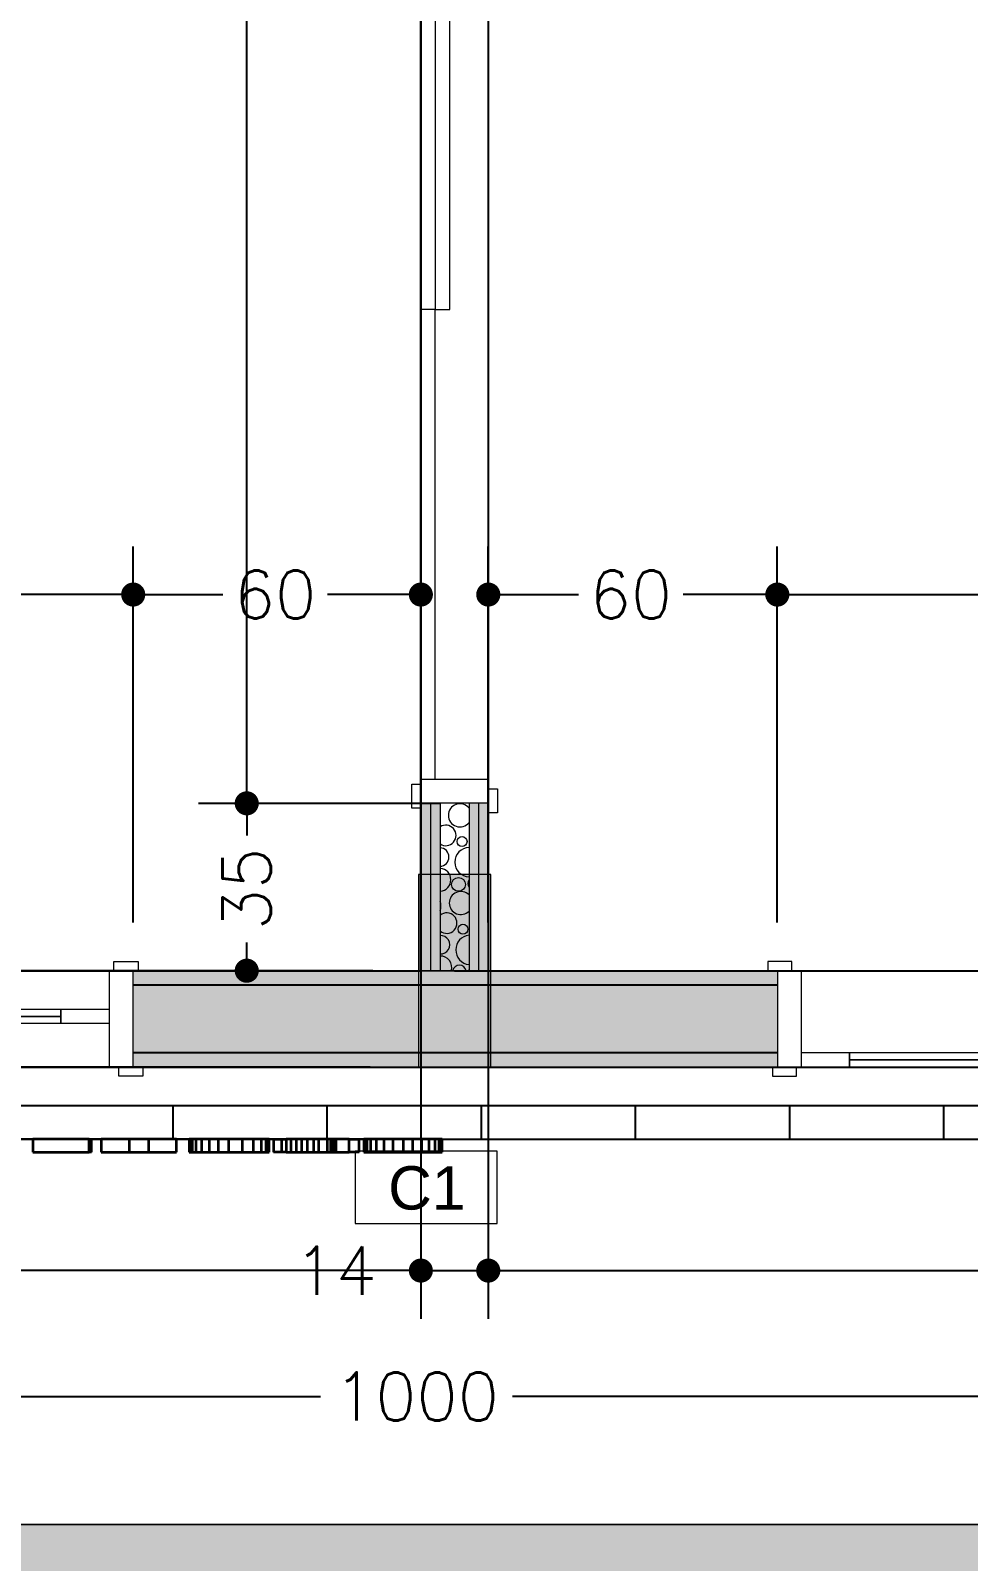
# Model space of a CAD drawing. Header units: metres. Extents: x -1783 to 21505, y -57 to 13660.
# Drawn here: x 12353.3 to 12548, y 9953.6 to 10271.4 of the extents above; entities that cross this region are included whole.
import ezdxf

# ---------------------------------------------------------------- set-up
doc = ezdxf.new("R2010")
doc.units = ezdxf.units.M
doc.header["$MEASUREMENT"] = 0
for name, color, linetype in [('colorida chamar atenção', 10, 'Continuous'), ('Concreto moldado in loco_Pilares.IFC Model', 7, 'Continuous'), ('cotas', 7, 'Continuous'), ('COTAS EXECUTIVO.EXEC', 7, 'Continuous'), ('Janelas Archicad', 7, 'Continuous'), ('Marcadores de Janela Archicad', 7, 'Continuous'), ('NOMES.ARQ', 7, 'Continuous'), ('PAREDE CONSTRUIR', 7, 'Continuous'), ('Portas Archicad', 7, 'Continuous'), ('TERRENO.ARQ', 7, 'Continuous')]:
    doc.layers.add(name, color=color, linetype=linetype)
for name, color, linetype, lineweight in [('Concreto moldado in loco_Pilares.IFC Model_Caneta_No__241', 7, 'Continuous', 13), ('Concreto moldado in loco_Pilares.IFC Model_Caneta_No__4', 7, 'Continuous', 20), ('Janelas Archicad_Caneta_No__3', 7, 'Continuous', 25), ('LAJES.EST_Caneta_No__241', 7, 'Continuous', 13), ('NOMES.ARQ_Caneta_No__1', 7, 'Continuous', 35), ('PAREDE CONSTRUIR_Caneta_No__241', 7, 'Continuous', 13), ('PAREDE CONSTRUIR_Caneta_No__3', 7, 'Continuous', 25), ('PAREDE CONSTRUIR_Caneta_No__96', 252, 'Continuous', 0), ('Portas Archicad_Caneta_No__241', 7, 'Continuous', 13), ('Portas Archicad_Caneta_No__96', 252, 'Continuous', 0), ('TERRENO.ARQ_Caneta_No__241', 7, 'Continuous', 13)]:
    doc.layers.add(name, color=color, linetype=linetype, lineweight=lineweight)
doc.layers.add('Marcadores de Janela Archicad_Caneta_No__9', color=7, linetype='Continuous', lineweight=5, true_color=0x020202)
doc.layers.add('Portas Archicad_Caneta_No__9', color=7, linetype='Continuous', lineweight=5, true_color=0x020202)
doc.styles.add('GENERATED_STYLE_1', font='arial.ttf')
doc.styles.add('R80', font='romans.shx', dxfattribs={"height": 10})
doc.dimstyles.new('1-50', dxfattribs={"dimtxt": 10, "dimasz": 5, "dimexe": 10, "dimexo": 10, "dimgap": 3, "dimtad": 1, "dimdec": 1, "dimrnd": 1, "dimdsep": 46, "dimtxsty": 'R80', "dimblk": 'DOT', "dimcen": 0, "dimclrd": 252, "dimclre": 252, "dimclrt": 252, "dimadec": 0, "dimazin": 0, "dimtfac": 1, "dimtdec": 1, "dimtix": 1, "dimtmove": 2, "dimatfit": 3, "dimldrblk": 'DOT', "dimfxl": 1, "dimtolj": 1, "dimarcsym": 0})

# ---------------------------------------------------------------- blocks, each defined once
blk = doc.blocks.new('_Dot')
at = {"color": 0, "linetype": 'ByBlock', "lineweight": -2}
blk.add_line((-0.5, 0), (-1, 0), dxfattribs=at)
at = {"color": 0, "linetype": 'ByBlock', "const_width": 0.5}
blk.add_lwpolyline([(-0.25, 0, 1), (0.25, 0, 1)], format="xyb", close=True, dxfattribs=at)
blk = doc.blocks.new('*D7183')
at = {"layer": 'COTAS EXECUTIVO.EXEC', "color": 252, "lineweight": -2, "transparency": 16777216}
for p, q in [((12441.34, 10076.21), (12973.06, 10076.21)), ((12963.06, 10061.21), (12963.06, 10071.21)), ((12443.84, 10056.21), (12973.06, 10056.21))]:
    blk.add_line(p, q, dxfattribs=at)
at = {"layer": 'COTAS EXECUTIVO.EXEC', "color": 252, "lineweight": -2, "transparency": 16777216, "xscale": 5, "yscale": 5, "zscale": 5}
for p, rotation in [((12963.06, 10076.21), 90), ((12963.06, 10056.21), 270)]:
    blk.add_blockref('_Dot', p, dxfattribs=dict(at, rotation=rotation))
at = {"layer": 'COTAS EXECUTIVO.EXEC', "color": 252, "transparency": 16777216, "insert": (12962.89, 10041.22), "char_height": 10, "attachment_point": 5, "rotation": 90, "style": 'R80'}
blk.add_mtext('\\A1;20', dxfattribs=at)
blk = doc.blocks.new('*D7184')
at = {"layer": 'COTAS EXECUTIVO.EXEC', "color": 252, "lineweight": -2, "transparency": 16777216}
for p, q in [((13548.84, 10391.21), (12952.89, 10391.21)), ((12962.89, 10386.21), (12962.89, 10235.82)), ((12962.89, 10081.21), (12962.89, 10204.11)), ((12441.34, 10076.21), (12972.89, 10076.21))]:
    blk.add_line(p, q, dxfattribs=at)
at = {"layer": 'COTAS EXECUTIVO.EXEC', "color": 252, "lineweight": -2, "transparency": 16777216, "xscale": 5, "yscale": 5, "zscale": 5}
for p, rotation in [((12962.89, 10391.21), 90), ((12962.89, 10076.21), 270)]:
    blk.add_blockref('_Dot', p, dxfattribs=dict(at, rotation=rotation))
at = {"layer": 'COTAS EXECUTIVO.EXEC', "color": 252, "transparency": 16777216, "insert": (12962.89, 10219.97), "char_height": 10, "attachment_point": 5, "rotation": 90, "style": 'R80'}
blk.add_mtext('\\A1;315', dxfattribs=at)
blk = doc.blocks.new('*D7186')
at = {"layer": 'COTAS EXECUTIVO.EXEC', "color": 252, "lineweight": -2, "transparency": 16777216}
for p, q in [((11890.84, 10061.21), (11890.84, 10066.21)), ((12423.84, 10056.21), (11880.84, 10056.21)), ((11890.84, 10041.21), (11890.84, 10056.21)), ((12423.84, 10041.21), (11880.84, 10041.21)), ((11890.84, 10036.21), (11890.84, 10031.21))]:
    blk.add_line(p, q, dxfattribs=at)
at = {"layer": 'COTAS EXECUTIVO.EXEC', "color": 252, "lineweight": -2, "transparency": 16777216, "xscale": 5, "yscale": 5, "zscale": 5}
for p, rotation in [((11890.84, 10056.21), 270), ((11890.84, 10041.21), 90)]:
    blk.add_blockref('_Dot', p, dxfattribs=dict(at, rotation=rotation))
at = {"layer": 'COTAS EXECUTIVO.EXEC', "color": 252, "transparency": 16777216, "insert": (11890.68, 10026.22), "char_height": 10, "attachment_point": 5, "rotation": 90, "style": 'R80'}
blk.add_mtext('\\A1;15', dxfattribs=at)
blk = doc.blocks.new('*D7187')
at = {"layer": 'COTAS EXECUTIVO.EXEC', "color": 252, "lineweight": -2, "transparency": 16777216}
for p, q in [((12421.34, 10076.21), (11880.51, 10076.21)), ((11890.51, 10061.21), (11890.51, 10071.21)), ((12423.84, 10056.21), (11880.51, 10056.21))]:
    blk.add_line(p, q, dxfattribs=at)
at = {"layer": 'COTAS EXECUTIVO.EXEC', "color": 252, "lineweight": -2, "transparency": 16777216, "xscale": 5, "yscale": 5, "zscale": 5}
for p, rotation in [((11890.51, 10076.21), 90), ((11890.51, 10056.21), 270)]:
    blk.add_blockref('_Dot', p, dxfattribs=dict(at, rotation=rotation))
at = {"layer": 'COTAS EXECUTIVO.EXEC', "color": 252, "transparency": 16777216, "insert": (11890.68, 10090.41), "char_height": 10, "attachment_point": 5, "rotation": 90, "style": 'R80'}
blk.add_mtext('\\A1;20', dxfattribs=at)
blk = doc.blocks.new('*D7188')
at = {"layer": 'COTAS EXECUTIVO.EXEC', "color": 252, "lineweight": -2, "transparency": 16777216}
for p, q in [((12431.34, 10646.21), (11880.68, 10646.21)), ((11890.68, 10641.21), (11890.68, 10376.67)), ((11890.68, 10081.21), (11890.68, 10344.95)), ((12421.34, 10076.21), (11880.68, 10076.21))]:
    blk.add_line(p, q, dxfattribs=at)
at = {"layer": 'COTAS EXECUTIVO.EXEC', "color": 252, "lineweight": -2, "transparency": 16777216, "xscale": 5, "yscale": 5, "zscale": 5}
for p, rotation in [((11890.68, 10646.21), 90), ((11890.68, 10076.21), 270)]:
    blk.add_blockref('_Dot', p, dxfattribs=dict(at, rotation=rotation))
at = {"layer": 'COTAS EXECUTIVO.EXEC', "color": 252, "transparency": 16777216, "insert": (11890.68, 10360.81), "char_height": 10, "attachment_point": 5, "rotation": 90, "style": 'R80'}
blk.add_mtext('\\A1;570', dxfattribs=at)
blk = doc.blocks.new('*D7388')
at = {"layer": 'COTAS EXECUTIVO.EXEC', "color": 252, "lineweight": -2, "transparency": 16777216}
for p, q in [((12438.34, 10110.95), (12388.2, 10110.95)), ((12398.2, 10105.95), (12398.2, 10104.28)), ((12398.2, 10081.21), (12398.2, 10082.09)), ((12424.34, 10076.21), (12388.2, 10076.21))]:
    blk.add_line(p, q, dxfattribs=at)
at = {"layer": 'COTAS EXECUTIVO.EXEC', "color": 252, "lineweight": -2, "transparency": 16777216, "xscale": 5, "yscale": 5, "zscale": 5}
for p, rotation in [((12398.2, 10110.95), 90), ((12398.2, 10076.21), 270)]:
    blk.add_blockref('_Dot', p, dxfattribs=dict(at, rotation=rotation))
at = {"layer": 'COTAS EXECUTIVO.EXEC', "color": 252, "transparency": 16777216, "insert": (12398.2, 10093.18), "char_height": 10, "attachment_point": 5, "rotation": 90, "style": 'R80'}
blk.add_mtext('\\A1;35', dxfattribs=at)
blk = doc.blocks.new('*D7389')
at = {"layer": 'COTAS EXECUTIVO.EXEC', "color": 252, "lineweight": -2, "transparency": 16777216}
for p, q in [((12438.34, 10510.95), (12388.2, 10510.95)), ((12398.2, 10505.95), (12398.2, 10326.41)), ((12398.2, 10115.95), (12398.2, 10294.69)), ((12438.34, 10110.95), (12388.2, 10110.95))]:
    blk.add_line(p, q, dxfattribs=at)
at = {"layer": 'COTAS EXECUTIVO.EXEC', "color": 252, "lineweight": -2, "transparency": 16777216, "xscale": 5, "yscale": 5, "zscale": 5}
for p, rotation in [((12398.2, 10510.95), 90), ((12398.2, 10110.95), 270)]:
    blk.add_blockref('_Dot', p, dxfattribs=dict(at, rotation=rotation))
at = {"layer": 'COTAS EXECUTIVO.EXEC', "color": 252, "transparency": 16777216, "insert": (12398.2, 10310.55), "char_height": 10, "attachment_point": 5, "rotation": 90, "style": 'R80'}
blk.add_mtext('\\A1;400', dxfattribs=at)
blk = doc.blocks.new('*D7427')
at = {"layer": 'COTAS EXECUTIVO.EXEC', "color": 252, "lineweight": -2, "transparency": 16777216}
for p, q in [((11968.84, 10690.9), (11968.84, 10003.95)), ((12434.34, 10351.21), (12434.34, 10003.95)), ((11973.84, 10013.95), (12185.33, 10013.95)), ((12429.34, 10013.95), (12217.05, 10013.95))]:
    blk.add_line(p, q, dxfattribs=at)
at = {"layer": 'COTAS EXECUTIVO.EXEC', "color": 252, "lineweight": -2, "transparency": 16777216, "xscale": 5, "yscale": 5, "zscale": 5, "rotation": 180}
blk.add_blockref('_Dot', (11968.84, 10013.95), dxfattribs=at)
at = {"layer": 'COTAS EXECUTIVO.EXEC', "color": 252, "lineweight": -2, "transparency": 16777216, "xscale": 5, "yscale": 5, "zscale": 5}
blk.add_blockref('_Dot', (12434.34, 10013.95), dxfattribs=at)
at = {"layer": 'COTAS EXECUTIVO.EXEC', "color": 252, "transparency": 16777216, "insert": (12201.19, 10013.95), "char_height": 10, "attachment_point": 5, "style": 'R80'}
blk.add_mtext('\\A1;465', dxfattribs=at)
blk = doc.blocks.new('*D7428')
at = {"layer": 'COTAS EXECUTIVO.EXEC', "color": 252, "lineweight": -2, "transparency": 16777216}
for p, q in [((12434.34, 10351.21), (12434.34, 10003.95)), ((12448.34, 10351.21), (12448.34, 10003.95)), ((12429.34, 10013.95), (12424.34, 10013.95)), ((12434.34, 10013.95), (12448.34, 10013.95)), ((12453.34, 10013.95), (12458.34, 10013.95))]:
    blk.add_line(p, q, dxfattribs=at)
at = {"layer": 'COTAS EXECUTIVO.EXEC', "color": 252, "lineweight": -2, "transparency": 16777216, "xscale": 5, "yscale": 5, "zscale": 5}
blk.add_blockref('_Dot', (12434.34, 10013.95), dxfattribs=at)
at = {"layer": 'COTAS EXECUTIVO.EXEC', "color": 252, "lineweight": -2, "transparency": 16777216, "xscale": 5, "yscale": 5, "zscale": 5, "rotation": 180}
blk.add_blockref('_Dot', (12448.34, 10013.95), dxfattribs=at)
at = {"layer": 'COTAS EXECUTIVO.EXEC', "color": 252, "transparency": 16777216, "insert": (12416.62, 10013.95), "char_height": 10, "attachment_point": 5, "style": 'R80'}
blk.add_mtext('\\A1;14', dxfattribs=at)
blk = doc.blocks.new('*D7429')
at = {"layer": 'COTAS EXECUTIVO.EXEC', "color": 252, "lineweight": -2, "transparency": 16777216}
for p, q in [((12448.34, 10351.21), (12448.34, 10003.95)), ((12913.84, 10351.21), (12913.84, 10003.95)), ((12453.34, 10013.95), (12651.49, 10013.95)), ((12908.84, 10013.95), (12683.2, 10013.95))]:
    blk.add_line(p, q, dxfattribs=at)
at = {"layer": 'COTAS EXECUTIVO.EXEC', "color": 252, "lineweight": -2, "transparency": 16777216, "xscale": 5, "yscale": 5, "zscale": 5, "rotation": 180}
blk.add_blockref('_Dot', (12448.34, 10013.95), dxfattribs=at)
at = {"layer": 'COTAS EXECUTIVO.EXEC', "color": 252, "lineweight": -2, "transparency": 16777216, "xscale": 5, "yscale": 5, "zscale": 5}
blk.add_blockref('_Dot', (12913.84, 10013.95), dxfattribs=at)
at = {"layer": 'COTAS EXECUTIVO.EXEC', "color": 252, "transparency": 16777216, "insert": (12667.35, 10013.95), "char_height": 10, "attachment_point": 5, "style": 'R80'}
blk.add_mtext('\\A1;466', dxfattribs=at)
blk = doc.blocks.new('*D7474')
at = {"layer": 'COTAS EXECUTIVO.EXEC', "color": 252, "lineweight": -2, "transparency": 16777216}
for p, q in [((12024.63, 10086.21), (12024.63, 10164.29)), ((12374.63, 10086.21), (12374.63, 10164.29)), ((12029.63, 10154.29), (12183.37, 10154.29)), ((12369.63, 10154.29), (12215.08, 10154.29))]:
    blk.add_line(p, q, dxfattribs=at)
at = {"layer": 'COTAS EXECUTIVO.EXEC', "color": 252, "lineweight": -2, "transparency": 16777216, "xscale": 5, "yscale": 5, "zscale": 5, "rotation": 180}
blk.add_blockref('_Dot', (12024.63, 10154.29), dxfattribs=at)
at = {"layer": 'COTAS EXECUTIVO.EXEC', "color": 252, "lineweight": -2, "transparency": 16777216, "xscale": 5, "yscale": 5, "zscale": 5}
blk.add_blockref('_Dot', (12374.63, 10154.29), dxfattribs=at)
at = {"layer": 'COTAS EXECUTIVO.EXEC', "color": 252, "transparency": 16777216, "insert": (12199.23, 10154.29), "char_height": 10, "attachment_point": 5, "style": 'R80'}
blk.add_mtext('\\A1;350', dxfattribs=at)
blk = doc.blocks.new('*D7475')
at = {"layer": 'COTAS EXECUTIVO.EXEC', "color": 252, "lineweight": -2, "transparency": 16777216}
for p, q in [((12374.63, 10086.21), (12374.63, 10164.29)), ((12434.34, 10086.21), (12434.34, 10164.29)), ((12379.63, 10154.29), (12393.23, 10154.29)), ((12429.34, 10154.29), (12414.94, 10154.29))]:
    blk.add_line(p, q, dxfattribs=at)
at = {"layer": 'COTAS EXECUTIVO.EXEC', "color": 252, "lineweight": -2, "transparency": 16777216, "xscale": 5, "yscale": 5, "zscale": 5, "rotation": 180}
blk.add_blockref('_Dot', (12374.63, 10154.29), dxfattribs=at)
at = {"layer": 'COTAS EXECUTIVO.EXEC', "color": 252, "lineweight": -2, "transparency": 16777216, "xscale": 5, "yscale": 5, "zscale": 5}
blk.add_blockref('_Dot', (12434.34, 10154.29), dxfattribs=at)
at = {"layer": 'COTAS EXECUTIVO.EXEC', "color": 252, "transparency": 16777216, "insert": (12404.08, 10154.29), "char_height": 10, "attachment_point": 5, "style": 'R80'}
blk.add_mtext('\\A1;60', dxfattribs=at)
blk = doc.blocks.new('*D7476')
at = {"layer": 'COTAS EXECUTIVO.EXEC', "color": 252, "lineweight": -2, "transparency": 16777216}
for p, q in [((11933.84, 10031.21), (11933.84, 9977.8)), ((12933.84, 10031.21), (12933.84, 9977.8)), ((11938.84, 9987.8), (12413.53, 9987.8)), ((12928.84, 9987.8), (12453.34, 9987.8))]:
    blk.add_line(p, q, dxfattribs=at)
at = {"layer": 'COTAS EXECUTIVO.EXEC', "color": 252, "lineweight": -2, "transparency": 16777216, "xscale": 5, "yscale": 5, "zscale": 5, "rotation": 180}
blk.add_blockref('_Dot', (11933.84, 9987.8), dxfattribs=at)
at = {"layer": 'COTAS EXECUTIVO.EXEC', "color": 252, "lineweight": -2, "transparency": 16777216, "xscale": 5, "yscale": 5, "zscale": 5}
blk.add_blockref('_Dot', (12933.84, 9987.8), dxfattribs=at)
at = {"layer": 'COTAS EXECUTIVO.EXEC', "color": 252, "transparency": 16777216, "insert": (12433.43, 9987.8), "char_height": 10, "attachment_point": 5, "style": 'R80'}
blk.add_mtext('\\A1;1000', dxfattribs=at)
blk = doc.blocks.new('*D7478')
at = {"layer": 'COTAS EXECUTIVO.EXEC', "color": 252, "lineweight": -2, "transparency": 16777216}
for p, q in [((12448.34, 10086.21), (12448.34, 10164.29)), ((12508.34, 10086.21), (12508.34, 10164.29)), ((12453.34, 10154.29), (12467.09, 10154.29)), ((12503.34, 10154.29), (12488.8, 10154.29))]:
    blk.add_line(p, q, dxfattribs=at)
at = {"layer": 'COTAS EXECUTIVO.EXEC', "color": 252, "lineweight": -2, "transparency": 16777216, "xscale": 5, "yscale": 5, "zscale": 5, "rotation": 180}
blk.add_blockref('_Dot', (12448.34, 10154.29), dxfattribs=at)
at = {"layer": 'COTAS EXECUTIVO.EXEC', "color": 252, "lineweight": -2, "transparency": 16777216, "xscale": 5, "yscale": 5, "zscale": 5}
blk.add_blockref('_Dot', (12508.34, 10154.29), dxfattribs=at)
at = {"layer": 'COTAS EXECUTIVO.EXEC', "color": 252, "transparency": 16777216, "insert": (12477.94, 10154.29), "char_height": 10, "attachment_point": 5, "style": 'R80'}
blk.add_mtext('\\A1;60', dxfattribs=at)
blk = doc.blocks.new('*D7479')
at = {"layer": 'COTAS EXECUTIVO.EXEC', "color": 252, "lineweight": -2, "transparency": 16777216}
for p, q in [((12508.34, 10086.21), (12508.34, 10164.29)), ((12858.34, 10066.21), (12858.34, 10164.29)), ((12513.34, 10154.29), (12667.09, 10154.29)), ((12853.34, 10154.29), (12698.8, 10154.29))]:
    blk.add_line(p, q, dxfattribs=at)
at = {"layer": 'COTAS EXECUTIVO.EXEC', "color": 252, "lineweight": -2, "transparency": 16777216, "xscale": 5, "yscale": 5, "zscale": 5, "rotation": 180}
blk.add_blockref('_Dot', (12508.34, 10154.29), dxfattribs=at)
at = {"layer": 'COTAS EXECUTIVO.EXEC', "color": 252, "lineweight": -2, "transparency": 16777216, "xscale": 5, "yscale": 5, "zscale": 5}
blk.add_blockref('_Dot', (12858.34, 10154.29), dxfattribs=at)
at = {"layer": 'COTAS EXECUTIVO.EXEC', "color": 252, "transparency": 16777216, "insert": (12682.94, 10154.29), "char_height": 10, "attachment_point": 5, "style": 'R80'}
blk.add_mtext('\\A1;350', dxfattribs=at)
blk = doc.blocks.new('Sliding Door 26')
at = {"layer": 'Portas Archicad_Caneta_No__241', "color": 7, "linetype": 'Continuous', "lineweight": 13}
for p, q in [((-1.75, 0), (-1.77, 0)), ((-1.75, 0), (-1.77, 0)), ((-1.75, 0), (-1.75, -0.03)), ((-1.75, 0), (-1.75, -0.03)), ((1.75, 0), (1.75, -0.03)), ((1.75, 0), (1.75, -0.03)), ((1.75, 0), (1.77, 0)), ((1.75, 0), (1.77, 0)), ((-1.75, -0.03), (-1.75, -0.17)), ((-1.75, -0.03), (-1.75, -0.17)), ((1.75, -0.03), (1.75, -0.17)), ((1.75, -0.03), (1.75, -0.17)), ((-1.75, -0.17), (-1.75, -0.2)), ((-1.75, -0.17), (-1.75, -0.2)), ((1.75, -0.17), (1.75, -0.2)), ((1.75, -0.17), (1.75, -0.2)), ((-1.75, -0.2), (-1.76, -0.2)), ((-1.75, -0.2), (-1.76, -0.2)), ((1.75, -0.2), (1.76, -0.2)), ((1.75, -0.2), (1.76, -0.2))]:
    blk.add_line(p, q, dxfattribs=at)
at = {"layer": 'Portas Archicad_Caneta_No__9', "color": 18, "linetype": 'Continuous', "lineweight": 5, "true_color": 0x020202}
for p, q in [((-1.77, 0), (-1.77, 0.019)), ((-1.77, 0.019), (-1.72, 0.019)), ((-1.72, 0), (-1.77, 0)), ((-1.7, 0), (-1.75, 0)), ((-1.75, 0), (-1.75, -0.2)), ((-1.72, 0.019), (-1.72, 0)), ((-1.7, -0.2), (-1.7, 0)), ((0.85, 0), (0.95, 0)), ((0.85, -0.03), (0.85, 0)), ((0.95, 0), (0.95, -0.03)), ((1.6, -0.03), (1.6, 0)), ((1.6, 0), (1.7, 0)), ((1.75, 0), (1.7, 0)), ((1.7, 0), (1.7, -0.2)), ((1.7, 0), (1.7, -0.03)), ((1.72, 0.019), (1.77, 0.019)), ((1.72, 0), (1.72, 0.019)), ((1.77, 0), (1.72, 0)), ((1.75, -0.2), (1.75, 0)), ((1.77, 0.019), (1.77, 0)), ((0, -0.03), (0.1, -0.03)), ((0, -0.06), (0, -0.03)), ((0.1, -0.03), (0.1, -0.06)), ((0.75, -0.06), (0.75, -0.03)), ((0.75, -0.03), (0.85, -0.03)), ((0.95, -0.03), (0.85, -0.03)), ((0.85, -0.03), (0.85, -0.06)), ((0.95, -0.015), (1.6, -0.015)), ((1.7, -0.03), (1.6, -0.03)), ((-0.85, -0.06), (-0.75, -0.06)), ((-0.85, -0.09), (-0.85, -0.06)), ((-0.75, -0.06), (-0.75, -0.09)), ((-0.1, -0.09), (-0.1, -0.06)), ((-0.1, -0.06), (0, -0.06)), ((0.1, -0.06), (0, -0.06)), ((0, -0.06), (0, -0.09)), ((0.1, -0.045), (0.75, -0.045)), ((0.85, -0.06), (0.75, -0.06)), ((-1.7, -0.09), (-1.6, -0.09)), ((-1.7, -0.12), (-1.7, -0.09)), ((-1.6, -0.09), (-1.6, -0.12)), ((-0.95, -0.12), (-0.95, -0.09)), ((-0.95, -0.09), (-0.85, -0.09)), ((-0.75, -0.09), (-0.85, -0.09)), ((-0.85, -0.09), (-0.85, -0.12)), ((-0.75, -0.075), (-0.1, -0.075)), ((0, -0.09), (-0.1, -0.09)), ((-1.6, -0.12), (-1.7, -0.12)), ((-1.6, -0.105), (-0.95, -0.105)), ((-0.85, -0.12), (-0.95, -0.12)), ((-1.76, -0.219), (-1.76, -0.2)), ((-1.76, -0.2), (-1.71, -0.2)), ((-1.71, -0.219), (-1.76, -0.219)), ((-1.75, -0.2), (-1.7, -0.2)), ((-1.71, -0.2), (-1.71, -0.219)), ((1.7, -0.2), (1.75, -0.2)), ((1.71, -0.2), (1.76, -0.2)), ((1.71, -0.219), (1.71, -0.2)), ((1.76, -0.219), (1.71, -0.219)), ((1.76, -0.2), (1.76, -0.219))]:
    blk.add_line(p, q, dxfattribs=at)
at = {"layer": 'Portas Archicad_Caneta_No__9', "color": 18, "linetype": 'Continuous', "lineweight": 5, "true_color": 0x020202, "flags": 128}
for points in [[(0.95, 0), (1.6, 0), (1.6, -0.015), (0.95, -0.015)], [(0.1, -0.03), (0.75, -0.03), (0.75, -0.045), (0.1, -0.045)], [(0.95, -0.015), (1.6, -0.015), (1.6, -0.03), (0.95, -0.03)], [(-0.75, -0.06), (-0.1, -0.06), (-0.1, -0.075), (-0.75, -0.075)], [(0.1, -0.045), (0.75, -0.045), (0.75, -0.06), (0.1, -0.06)], [(-1.6, -0.09), (-0.95, -0.09), (-0.95, -0.105), (-1.6, -0.105)], [(-0.75, -0.075), (-0.1, -0.075), (-0.1, -0.09), (-0.75, -0.09)], [(-1.6, -0.105), (-0.95, -0.105), (-0.95, -0.12), (-1.6, -0.12)]]:
    blk.add_lwpolyline(points, close=True, dxfattribs=at)
at = {"layer": 'Portas Archicad_Caneta_No__96', "color": 252, "linetype": 'Continuous', "lineweight": 0}
for p, q in [((-1.75, 0), (1.75, 0)), ((-1.75, -0.2), (1.75, -0.2))]:
    blk.add_line(p, q, dxfattribs=at)
blk = doc.blocks.new('Sliding Door 26_2')
at = {"layer": 'Portas Archicad_Caneta_No__241', "color": 7, "linetype": 'Continuous', "lineweight": 13}
for p, q in [((-1.75, 0), (-1.76, 0)), ((-1.75, 0), (-1.76, 0)), ((-1.75, -0.03), (-1.75, 0)), ((-1.75, -0.03), (-1.75, 0)), ((1.75, -0.03), (1.75, 0)), ((1.75, -0.03), (1.75, 0)), ((1.75, 0), (1.76, 0)), ((1.75, 0), (1.76, 0)), ((-1.75, -0.17), (-1.75, -0.03)), ((-1.75, -0.17), (-1.75, -0.03)), ((1.75, -0.17), (1.75, -0.03)), ((1.75, -0.17), (1.75, -0.03)), ((-1.75, -0.2), (-1.75, -0.17)), ((-1.75, -0.2), (-1.75, -0.17)), ((1.75, -0.2), (1.75, -0.17)), ((1.75, -0.2), (1.75, -0.17)), ((-1.75, -0.2), (-1.77, -0.2)), ((-1.75, -0.2), (-1.77, -0.2)), ((1.75, -0.2), (1.77, -0.2)), ((1.75, -0.2), (1.77, -0.2))]:
    blk.add_line(p, q, dxfattribs=at)
at = {"layer": 'Portas Archicad_Caneta_No__9', "color": 18, "linetype": 'Continuous', "lineweight": 5, "true_color": 0x020202}
for p, q in [((-1.71, 0.019), (-1.76, 0.019)), ((-1.76, 0.019), (-1.76, 0)), ((-1.76, 0), (-1.71, 0)), ((-1.7, 0), (-1.75, 0)), ((-1.75, 0), (-1.75, -0.2)), ((-1.71, 0), (-1.71, 0.019)), ((-1.7, -0.2), (-1.7, 0)), ((0.85, 0), (0.95, 0)), ((0.85, -0.03), (0.85, 0)), ((0.95, 0), (0.95, -0.03)), ((1.6, -0.03), (1.6, 0)), ((1.6, 0), (1.7, 0)), ((1.75, 0), (1.7, 0)), ((1.7, 0), (1.7, -0.2)), ((1.7, 0), (1.7, -0.03)), ((1.76, 0.019), (1.71, 0.019)), ((1.71, 0.019), (1.71, 0)), ((1.71, 0), (1.76, 0)), ((1.75, -0.2), (1.75, 0)), ((1.76, 0), (1.76, 0.019)), ((0, -0.03), (0.1, -0.03)), ((0, -0.06), (0, -0.03)), ((0.1, -0.03), (0.1, -0.06)), ((0.75, -0.06), (0.75, -0.03)), ((0.75, -0.03), (0.85, -0.03)), ((0.95, -0.03), (0.85, -0.03)), ((0.85, -0.03), (0.85, -0.06)), ((0.95, -0.015), (1.6, -0.015)), ((1.7, -0.03), (1.6, -0.03)), ((-0.85, -0.06), (-0.75, -0.06)), ((-0.85, -0.09), (-0.85, -0.06)), ((-0.75, -0.06), (-0.75, -0.09)), ((-0.1, -0.09), (-0.1, -0.06)), ((-0.1, -0.06), (0, -0.06)), ((0.1, -0.06), (0, -0.06)), ((0, -0.06), (0, -0.09)), ((0.1, -0.045), (0.75, -0.045)), ((0.85, -0.06), (0.75, -0.06)), ((-1.7, -0.09), (-1.6, -0.09)), ((-1.7, -0.12), (-1.7, -0.09)), ((-1.6, -0.09), (-1.6, -0.12)), ((-0.95, -0.12), (-0.95, -0.09)), ((-0.95, -0.09), (-0.85, -0.09)), ((-0.75, -0.09), (-0.85, -0.09)), ((-0.85, -0.09), (-0.85, -0.12)), ((-0.75, -0.075), (-0.1, -0.075)), ((0, -0.09), (-0.1, -0.09)), ((-1.6, -0.12), (-1.7, -0.12)), ((-1.6, -0.105), (-0.95, -0.105)), ((-0.85, -0.12), (-0.95, -0.12)), ((-1.72, -0.2), (-1.77, -0.2)), ((-1.77, -0.2), (-1.77, -0.219)), ((-1.77, -0.219), (-1.72, -0.219)), ((-1.75, -0.2), (-1.7, -0.2)), ((-1.72, -0.219), (-1.72, -0.2)), ((1.7, -0.2), (1.75, -0.2)), ((1.77, -0.2), (1.72, -0.2)), ((1.72, -0.2), (1.72, -0.219)), ((1.72, -0.219), (1.77, -0.219)), ((1.77, -0.219), (1.77, -0.2))]:
    blk.add_line(p, q, dxfattribs=at)
at = {"layer": 'Portas Archicad_Caneta_No__9', "color": 18, "linetype": 'Continuous', "lineweight": 5, "true_color": 0x020202, "flags": 128}
for points in [[(0.95, 0), (1.6, 0), (1.6, -0.015), (0.95, -0.015)], [(0.1, -0.03), (0.75, -0.03), (0.75, -0.045), (0.1, -0.045)], [(0.95, -0.015), (1.6, -0.015), (1.6, -0.03), (0.95, -0.03)], [(-0.75, -0.06), (-0.1, -0.06), (-0.1, -0.075), (-0.75, -0.075)], [(0.1, -0.045), (0.75, -0.045), (0.75, -0.06), (0.1, -0.06)], [(-1.6, -0.09), (-0.95, -0.09), (-0.95, -0.105), (-1.6, -0.105)], [(-0.75, -0.075), (-0.1, -0.075), (-0.1, -0.09), (-0.75, -0.09)], [(-1.6, -0.105), (-0.95, -0.105), (-0.95, -0.12), (-1.6, -0.12)]]:
    blk.add_lwpolyline(points, close=True, dxfattribs=at)
at = {"layer": 'Portas Archicad_Caneta_No__96', "color": 252, "linetype": 'Continuous', "lineweight": 0}
for p, q in [((-1.75, 0), (1.75, 0)), ((-1.75, -0.2), (1.75, -0.2))]:
    blk.add_line(p, q, dxfattribs=at)
blk = doc.blocks.new('*X46')
at = {"layer": 'PAREDE CONSTRUIR_Caneta_No__96', "color": 252, "linetype": 'Continuous', "lineweight": 0}
for centre, radius in [((-61.4235, -59.6825), 0.0103), ((-61.4309, -59.7715), 0.0143), ((-61.4216, -59.8645), 0.0103)]:
    blk.add_circle(centre, radius, dxfattribs=at)
for centre, radius, start, end in [((-61.4723, -59.5799), 0.0237, 277.9328, 280.4621), ((-61.428, -59.6281), 0.0239, 37.5221, 322.4779), ((-61.4328, -59.5895), 0.0143, 253.5232, 286.4768), ((-61.4572, -59.6698), 0.0213, 236.1507, 123.8493), ((-61.4699, -59.7147), 0.0192, 272.6935, 87.3065), ((-61.4079, -59.7254), 0.0306, 92.1592, 267.8408), ((-61.4704, -59.7619), 0.0237, 273.4192, 86.5808), ((-61.399, -59.7697), 0.0125, 143.043, 216.957), ((-61.4979, -59.8164), 0.0306, 340.4778, 19.5222), ((-61.4261, -59.8101), 0.0239, 44.324, 315.676), ((-61.4553, -59.8518), 0.0213, 229.8985, 130.1015), ((-61.4681, -59.8967), 0.0192, 267.1528, 92.8472), ((-61.406, -59.9074), 0.0306, 95.6382, 264.3618), ((-61.4686, -59.9439), 0.0237, 343.6342, 91.0732), ((-61.4291, -59.9535), 0.0143, 11.66, 168.34), ((-61.3972, -59.9517), 0.0125, 161.2546, 174.8932)]:
    blk.add_arc(centre, radius, start, end, dxfattribs=at)
blk = doc.blocks.new('Sliding Door 26_4')
at = {"layer": 'Portas Archicad_Caneta_No__241', "color": 7, "linetype": 'Continuous', "lineweight": 13}
for p, q in [((2, -0.02), (2, 0)), ((2, -0.02), (2, 0)), ((2, 0), (2.01, 0)), ((2, 0), (2.01, 0)), ((2, -0.04), (2, -0.02)), ((2, -0.04), (2, -0.02)), ((2, -0.1), (2, -0.04)), ((2, -0.1), (2, -0.04)), ((2, -0.12), (2, -0.1)), ((2, -0.12), (2, -0.1)), ((2, -0.14), (2, -0.12)), ((2, -0.14), (2, -0.12)), ((2, -0.14), (2.02, -0.14)), ((2, -0.14), (2.02, -0.14))]:
    blk.add_line(p, q, dxfattribs=at)
at = {"layer": 'Portas Archicad_Caneta_No__9', "color": 18, "linetype": 'Continuous', "lineweight": 5, "true_color": 0x020202}
for p, q in [((0.975, 0), (1.95, 0)), ((0.975, -0.03), (0.975, 0)), ((2, 0), (1.95, 0)), ((1.95, 0), (1.95, -0.14)), ((1.95, 0), (1.95, -0.03)), ((2.01, 0.019), (1.96, 0.019)), ((1.96, 0.019), (1.96, 0)), ((1.96, 0), (2.01, 0)), ((2, -0.14), (2, 0)), ((2.01, 0), (2.01, 0.019)), ((0, -0.03), (0.975, -0.03)), ((1.95, -0.03), (0.975, -0.03)), ((0.975, -0.03), (0.975, -0.06)), ((0.975, -0.06), (0, -0.06)), ((1.95, -0.14), (2, -0.14)), ((2.02, -0.14), (1.97, -0.14)), ((1.97, -0.14), (1.97, -0.159)), ((2.02, -0.159), (2.02, -0.14)), ((1.97, -0.159), (2.02, -0.159))]:
    blk.add_line(p, q, dxfattribs=at)
at = {"layer": 'Portas Archicad_Caneta_No__96', "color": 252, "linetype": 'Continuous', "lineweight": 0}
for p, q in [((-2, 0), (2, 0)), ((-2, -0.14), (2, -0.14))]:
    blk.add_line(p, q, dxfattribs=at)
blk = doc.blocks.new('Cobogó 26_2')
at = {"layer": 'Janelas Archicad_Caneta_No__3', "color": 7, "linetype": 'Continuous', "lineweight": 25}
for p, q in [((-4.95, 0.08), (4.95, 0.08)), ((-4.97, 0), (4.97, 0)), ((-0.48, 0), (-0.48, -0.07)), ((-0.16, 0), (-0.16, -0.07)), ((0.16, 0), (0.16, -0.07)), ((0.48, 0), (0.48, -0.07)), ((0.8, 0), (0.8, -0.07)), ((1.12, 0), (1.12, -0.07)), ((-4.97, -0.07), (4.97, -0.07)), ((-4.97, -0.07), (4.97, -0.07))]:
    blk.add_line(p, q, dxfattribs=at)
blk = doc.blocks.new('CAIXA DE LETRA CAPS20117')
at = {"layer": 'NOMES.ARQ_Caneta_No__1', "color": 7, "linetype": 'Continuous', "lineweight": 35}
for p, q in [((5.1094, 0.3671), (4.9923, 0.3671)), ((4.9923, 0.3671), (4.9923, 0.3401)), ((5.1094, 0.3671), (5.1141, 0.3671)), ((5.1094, 0.3401), (5.1094, 0.3671)), ((5.1141, 0.3401), (5.1141, 0.3671)), ((5.1929, 0.3671), (5.1342, 0.3671)), ((5.1342, 0.3671), (5.1342, 0.3401)), ((5.1929, 0.3401), (5.1929, 0.3671)), ((5.2323, 0.3671), (5.1929, 0.3671)), ((5.291, 0.3671), (5.2323, 0.3671)), ((5.2323, 0.3671), (5.2323, 0.3401)), ((5.291, 0.3401), (5.291, 0.3671)), ((5.3192, 0.3671), (5.3172, 0.3671)), ((5.3172, 0.3671), (5.3172, 0.3401)), ((5.3232, 0.3671), (5.3192, 0.3671)), ((5.3192, 0.3671), (5.3192, 0.3401)), ((5.3311, 0.3671), (5.3232, 0.3671)), ((5.3232, 0.3671), (5.3232, 0.3401)), ((5.3429, 0.3671), (5.3311, 0.3671)), ((5.3311, 0.3671), (5.3311, 0.3401)), ((5.3586, 0.3671), (5.3429, 0.3671)), ((5.3429, 0.3671), (5.3429, 0.3401)), ((5.3775, 0.3671), (5.3586, 0.3671)), ((5.3586, 0.3671), (5.3586, 0.3401)), ((5.3991, 0.3671), (5.3775, 0.3671)), ((5.3775, 0.3671), (5.3775, 0.3401)), ((5.3991, 0.3401), (5.3991, 0.3671)), ((5.4274, 0.3671), (5.3991, 0.3671)), ((5.4274, 0.3401), (5.4274, 0.3671)), ((5.4503, 0.3671), (5.4274, 0.3671)), ((5.4503, 0.3401), (5.4503, 0.3671)), ((5.467, 0.3671), (5.4503, 0.3671)), ((5.467, 0.3401), (5.467, 0.3671)), ((5.4768, 0.3671), (5.467, 0.3671)), ((5.4768, 0.3401), (5.4768, 0.3671)), ((5.4815, 0.3671), (5.4768, 0.3671)), ((5.4815, 0.3401), (5.4815, 0.3671)), ((5.4831, 0.3671), (5.4815, 0.3671)), ((5.4831, 0.3401), (5.4831, 0.3671)), ((5.4924, 0.3671), (5.5086, 0.3671)), ((5.4924, 0.3671), (5.4924, 0.3401)), ((5.5086, 0.3671), (5.5181, 0.3671)), ((5.5086, 0.3671), (5.5086, 0.3401)), ((5.5281, 0.3671), (5.5181, 0.3671)), ((5.5181, 0.3671), (5.5181, 0.3401)), ((5.5388, 0.3671), (5.5281, 0.3671)), ((5.5281, 0.3671), (5.5281, 0.3401)), ((5.55, 0.3671), (5.5388, 0.3671)), ((5.5388, 0.3671), (5.5388, 0.3401)), ((5.5625, 0.3671), (5.55, 0.3671)), ((5.55, 0.3671), (5.55, 0.3401)), ((5.5625, 0.3401), (5.5625, 0.3671)), ((5.5761, 0.3671), (5.5625, 0.3671)), ((5.5761, 0.3401), (5.5761, 0.3671)), ((5.5865, 0.3671), (5.5761, 0.3671)), ((5.5865, 0.3401), (5.5865, 0.3671)), ((5.6041, 0.3671), (5.5865, 0.3671)), ((5.6041, 0.3401), (5.6041, 0.3671)), ((5.6105, 0.3671), (5.6041, 0.3671)), ((5.6156, 0.3671), (5.6105, 0.3671)), ((5.6105, 0.3671), (5.6105, 0.3401)), ((5.6225, 0.3671), (5.6156, 0.3671)), ((5.6156, 0.3671), (5.6156, 0.3401)), ((5.6225, 0.3401), (5.6225, 0.3671)), ((5.6494, 0.3671), (5.6225, 0.3671)), ((5.6494, 0.3671), (5.6698, 0.3671)), ((5.6494, 0.3401), (5.6494, 0.3671)), ((5.6698, 0.3401), (5.6698, 0.3671)), ((5.6817, 0.3671), (5.6797, 0.3671)), ((5.6797, 0.3671), (5.6797, 0.3401)), ((5.6856, 0.3671), (5.6817, 0.3671)), ((5.6817, 0.3671), (5.6817, 0.3401)), ((5.6937, 0.3671), (5.6856, 0.3671)), ((5.6856, 0.3671), (5.6856, 0.3401)), ((5.7055, 0.3671), (5.6937, 0.3671)), ((5.6937, 0.3671), (5.6937, 0.3401)), ((5.7209, 0.3671), (5.7055, 0.3671)), ((5.7055, 0.3671), (5.7055, 0.3401)), ((5.7395, 0.3671), (5.7209, 0.3671)), ((5.7209, 0.3671), (5.7209, 0.3401)), ((5.761, 0.3671), (5.7395, 0.3671)), ((5.7395, 0.3671), (5.7395, 0.3401)), ((5.7815, 0.3671), (5.761, 0.3671)), ((5.761, 0.3671), (5.761, 0.3401)), ((5.7815, 0.3401), (5.7815, 0.3671)), ((5.7999, 0.3671), (5.7815, 0.3671)), ((5.7999, 0.3401), (5.7999, 0.3671)), ((5.8155, 0.3671), (5.7999, 0.3671)), ((5.8155, 0.3401), (5.8155, 0.3671)), ((5.8277, 0.3671), (5.8155, 0.3671)), ((5.8277, 0.3401), (5.8277, 0.3671)), ((5.836, 0.3671), (5.8277, 0.3671)), ((5.836, 0.3401), (5.836, 0.3671)), ((5.8402, 0.3671), (5.836, 0.3671)), ((5.8402, 0.3401), (5.8402, 0.3671)), ((5.8422, 0.3671), (5.8402, 0.3671)), ((5.8422, 0.3401), (5.8422, 0.3671)), ((4.9923, 0.3401), (5.1094, 0.3401)), ((5.1141, 0.3401), (5.1094, 0.3401)), ((5.1342, 0.3401), (5.1929, 0.3401)), ((5.1929, 0.3401), (5.2323, 0.3401)), ((5.2323, 0.3401), (5.291, 0.3401)), ((5.3172, 0.3401), (5.3192, 0.3401)), ((5.3192, 0.3401), (5.3232, 0.3401)), ((5.3232, 0.3401), (5.3311, 0.3401)), ((5.3311, 0.3401), (5.3429, 0.3401)), ((5.3429, 0.3401), (5.3586, 0.3401)), ((5.3586, 0.3401), (5.3775, 0.3401)), ((5.3775, 0.3401), (5.3991, 0.3401)), ((5.3991, 0.3401), (5.4274, 0.3401)), ((5.4274, 0.3401), (5.4503, 0.3401)), ((5.4503, 0.3401), (5.467, 0.3401)), ((5.467, 0.3401), (5.4768, 0.3401)), ((5.4768, 0.3401), (5.4815, 0.3401)), ((5.4815, 0.3401), (5.4831, 0.3401)), ((5.5086, 0.3401), (5.4924, 0.3401)), ((5.5181, 0.3401), (5.5086, 0.3401)), ((5.5181, 0.3401), (5.5281, 0.3401)), ((5.5281, 0.3401), (5.5388, 0.3401)), ((5.5388, 0.3401), (5.55, 0.3401)), ((5.55, 0.3401), (5.5625, 0.3401)), ((5.5625, 0.3401), (5.5761, 0.3401)), ((5.5761, 0.3401), (5.5865, 0.3401)), ((5.5865, 0.3401), (5.6041, 0.3401)), ((5.6041, 0.3401), (5.6105, 0.3401)), ((5.6105, 0.3401), (5.6156, 0.3401)), ((5.6156, 0.3401), (5.6225, 0.3401)), ((5.6225, 0.3401), (5.6494, 0.3401)), ((5.6698, 0.3401), (5.6494, 0.3401)), ((5.6797, 0.3401), (5.6817, 0.3401)), ((5.6817, 0.3401), (5.6856, 0.3401)), ((5.6856, 0.3401), (5.6937, 0.3401)), ((5.6937, 0.3401), (5.7055, 0.3401)), ((5.7055, 0.3401), (5.7209, 0.3401)), ((5.7209, 0.3401), (5.7395, 0.3401)), ((5.7395, 0.3401), (5.761, 0.3401)), ((5.761, 0.3401), (5.7815, 0.3401)), ((5.7815, 0.3401), (5.7999, 0.3401)), ((5.7999, 0.3401), (5.8155, 0.3401)), ((5.8155, 0.3401), (5.8277, 0.3401)), ((5.8277, 0.3401), (5.836, 0.3401)), ((5.836, 0.3401), (5.8402, 0.3401)), ((5.8402, 0.3401), (5.8422, 0.3401))]:
    blk.add_line(p, q, dxfattribs=at)
blk = doc.blocks.new('W Marker 26_6')
at = {"layer": 'Marcadores de Janela Archicad_Caneta_No__9', "color": 18, "linetype": 'Continuous', "lineweight": 5, "true_color": 0x020202, "flags": 128}
blk.add_lwpolyline([(-0.1156, -0.175), (-0.1156, -0.325), (0.1794, -0.325), (0.1794, -0.175)], close=True, dxfattribs=at)
at = {"layer": 'Marcadores de Janela Archicad_Caneta_No__9', "color": 18, "lineweight": 5, "true_color": 0x020202, "insert": (-0.047, -0.2972), "char_height": 0.09, "attachment_point": 7, "style": 'GENERATED_STYLE_1'}
blk.add_mtext('\\A1;\\pt0;C1', dxfattribs=at)

msp = doc.modelspace()

# ---------------------------------------------------------------- hatches: boundary and pattern name
at = {"layer": 'colorida chamar atenção'}
h = msp.add_hatch(color=256, dxfattribs=at)
h.dxf.hatch_style = 1
h.paths.add_polyline_path([(12374.627, 10073.212), (12374.627, 10059.212), (12508.345, 10059.212), (12508.345, 10073.212)])
at = {"layer": 'Concreto moldado in loco_Pilares.IFC Model', "linetype": 'Continuous', "lineweight": 0, "true_color": 0x000000}
msp.add_hatch(color=18, dxfattribs=at).paths.add_polyline_path([(12448.845, 10096.209), (12433.845, 10096.209), (12433.845, 10056.209), (12448.845, 10056.209)])
at = {"layer": 'cotas'}
h = msp.add_hatch(color=7, dxfattribs=at)
h.dxf.hatch_style = 1
h.paths.add_polyline_path([(21504.961, 13659.963), (10304.961, 13659.963), (10304.961, 5739.963), (21504.961, 5739.963)])
h.paths.add_polyline_path([(10571.627, 13593.296), (21371.627, 13593.296), (21371.627, 5806.63), (10571.627, 5806.63)], flags=16)
at = {"layer": 'PAREDE CONSTRUIR', "linetype": 'Continuous', "lineweight": 0, "true_color": 0xffffff}
for points in [[(12434.341, 10076.212), (12436.341, 10076.212), (12436.341, 10110.952), (12434.341, 10110.952)], [(12436.341, 10110.952), (12436.341, 10076.212), (12438.341, 10076.212), (12438.341, 10110.952)], [(12444.341, 10110.952), (12444.341, 10076.212), (12446.341, 10076.212), (12446.341, 10110.952)], [(12446.341, 10110.952), (12446.341, 10076.212), (12448.341, 10076.212), (12448.341, 10110.952)], [(12374.627, 10073.212), (12508.345, 10073.212), (12508.345, 10076.212), (12374.627, 10076.212)], [(12374.627, 10056.212), (12508.345, 10056.212), (12508.345, 10059.212), (12374.627, 10059.212)]]:
    msp.add_hatch(color=7, dxfattribs=at).paths.add_polyline_path(points)
at = {"layer": 'TERRENO.ARQ', "linetype": 'Continuous', "lineweight": 0, "true_color": 0xc5d9be}
msp.add_hatch(color=9, dxfattribs=at).paths.add_polyline_path([(11703.841, 11531.251), (11703.841, 9891.212), (11703.841, 9561.112, 0.4142136), (11903.841, 9361.112), (12933.841, 9361.112), (12933.841, 9961.212), (11853.841, 9961.212), (11853.841, 11441.251), (11993.844, 11441.251), (11993.844, 11761.251), (11933.841, 11761.251, 0.4142136)])

# ---------------------------------------------------------------- linework, layer by layer
at = {"layer": 'Concreto moldado in loco_Pilares.IFC Model_Caneta_No__241', "color": 7, "linetype": 'Continuous', "lineweight": 13, "flags": 128}
msp.add_lwpolyline([(12448.845, 10096.209), (12433.845, 10096.209), (12433.845, 10056.209), (12448.845, 10056.209)], close=True, dxfattribs=at)
at = {"layer": 'Concreto moldado in loco_Pilares.IFC Model_Caneta_No__4', "color": 7, "linetype": 'Continuous', "lineweight": 20, "flags": 128}
msp.add_lwpolyline([(12448.845, 10096.209), (12433.845, 10096.209), (12433.845, 10056.209), (12448.845, 10056.209)], close=True, dxfattribs=at)
at = {"layer": 'COTAS EXECUTIVO.EXEC', "flags": 128}
for points in [[(12434.341, 10646.195), (11968.841, 10646.195), (11968.841, 10076.195), (12434.341, 10076.195)], [(12913.841, 10646.212), (12448.341, 10646.212), (12448.341, 10076.195), (12913.841, 10076.195)]]:
    msp.add_lwpolyline(points, close=True, dxfattribs=at)
at = {"layer": 'LAJES.EST_Caneta_No__241', "color": 7, "linetype": 'Continuous', "lineweight": 13, "flags": 128}
for points in [[(13693.611, 10041.212), (12933.841, 10041.212), (11933.841, 10041.212), (11933.841, 11361.251), (12073.844, 11361.251), (12073.844, 11441.251), (12073.844, 11841.251), (11993.844, 11841.251)], [(11933.841, 11441.251), (11853.841, 11441.251), (11853.841, 9961.212), (12933.841, 9961.212), (12933.841, 9361.112), (13173.645, 9361.112), (13173.645, 9841.209), (13401.961, 9841.209), (13401.961, 9361.112), (13693.611, 9361.112), (13693.611, 9491.212), (13693.611, 9961.212)], [(12073.844, 11361.251), (11933.841, 11361.251), (11933.841, 10041.212), (12933.841, 10041.212), (14183.841, 10041.212), (14183.841, 10411.212)], [(12073.844, 11361.251), (11933.841, 11361.251), (11933.841, 10041.212), (12933.841, 10041.212), (14183.841, 10041.212), (14183.841, 10411.212)], [(12073.844, 11361.251), (11933.841, 11361.251), (11933.841, 10041.212), (12933.841, 10041.212), (14183.841, 10041.212), (14183.841, 10411.212)]]:
    msp.add_lwpolyline(points, dxfattribs=at)
at = {"layer": 'PAREDE CONSTRUIR_Caneta_No__241', "color": 7, "linetype": 'Continuous', "lineweight": 13}
for p, q in [((12434.341, 10110.952), (12434.341, 10109.952)), ((12436.341, 10110.952), (12434.341, 10110.952)), ((12436.341, 10110.952), (12436.341, 10076.212)), ((12438.341, 10110.952), (12436.341, 10110.952)), ((12438.341, 10110.952), (12438.341, 10076.212)), ((12444.341, 10110.952), (12438.341, 10110.952)), ((12444.341, 10110.952), (12444.341, 10076.212)), ((12446.341, 10110.952), (12444.341, 10110.952)), ((12446.341, 10110.952), (12446.341, 10076.212)), ((12448.341, 10110.952), (12446.341, 10110.952)), ((12448.341, 10110.952), (12448.341, 10108.952)), ((12374.627, 10076.212), (12375.627, 10076.212)), ((12374.627, 10073.212), (12374.627, 10076.212)), ((12508.345, 10076.212), (12506.345, 10076.212)), ((12508.345, 10076.212), (12508.345, 10073.212)), ((12374.627, 10059.212), (12374.627, 10073.212)), ((12508.345, 10073.212), (12508.345, 10059.212)), ((12374.627, 10056.212), (12374.627, 10059.212)), ((12508.345, 10059.212), (12508.345, 10056.212)), ((12374.627, 10056.212), (12376.627, 10056.212)), ((12508.345, 10056.212), (12507.345, 10056.212))]:
    msp.add_line(p, q, dxfattribs=at)
at = {"layer": 'PAREDE CONSTRUIR_Caneta_No__241', "color": 7, "linetype": 'Continuous', "lineweight": 13, "flags": 128}
for points in [[(12434.341, 10110.952), (12434.341, 10076.212)], [(12448.341, 10076.212), (12448.341, 10110.952)], [(12508.345, 10076.212), (12374.627, 10076.212)], [(12434.341, 10076.212), (12436.341, 10076.212)], [(12436.341, 10076.212), (12438.341, 10076.212)], [(12438.341, 10076.212), (12444.341, 10076.212)], [(12444.341, 10076.212), (12446.341, 10076.212)], [(12446.341, 10076.212), (12448.341, 10076.212)], [(12374.627, 10056.212), (12508.345, 10056.212)]]:
    msp.add_lwpolyline(points, dxfattribs=at)
at = {"layer": 'PAREDE CONSTRUIR_Caneta_No__3', "color": 7, "linetype": 'Continuous', "lineweight": 25}
for p, q in [((12508.345, 10073.212), (12374.627, 10073.212)), ((12374.627, 10059.212), (12508.345, 10059.212))]:
    msp.add_line(p, q, dxfattribs=at)
at = {"layer": 'TERRENO.ARQ_Caneta_No__241', "color": 7, "linetype": 'Continuous', "lineweight": 13, "flags": 128}
msp.add_lwpolyline([(11703.841, 11531.251), (11703.841, 9891.212), (11703.841, 9561.112, 0.4142136), (11903.841, 9361.112), (12933.841, 9361.112), (12933.841, 9961.212), (11853.841, 9961.212), (11853.841, 11441.251), (11993.844, 11441.251), (11993.844, 11761.251), (11933.841, 11761.251, 0.4142136)], format="xyb", close=True, dxfattribs=at)

# ---------------------------------------------------------------- block references
at = {"layer": 'Janelas Archicad', "color": 18, "linetype": 'Continuous', "lineweight": 5, "true_color": 0x020202, "xscale": 100, "yscale": 100, "zscale": 100}
msp.add_blockref('Cobogó 26_2', (12430.841, 10048.212), dxfattribs=at)
at = {"layer": 'Marcadores de Janela Archicad', "color": 18, "lineweight": 5, "true_color": 0x020202, "xscale": 100, "yscale": 100, "zscale": 100}
msp.add_blockref('W Marker 26_6', (12432.249, 10056.212), dxfattribs=at)
at = {"layer": 'NOMES.ARQ', "color": 7, "linetype": 'Continuous', "lineweight": 35, "xscale": 100, "yscale": 100, "zscale": 100}
msp.add_blockref('CAIXA DE LETRA CAPS20117', (11854.545, 10004.504), dxfattribs=at)
at = {"layer": 'PAREDE CONSTRUIR', "color": 7, "lineweight": 13, "xscale": 100, "yscale": 100, "zscale": 100}
msp.add_blockref('*X46', (18585.245, 16071.269), dxfattribs=at)
at = {"layer": 'Portas Archicad', "color": 252, "linetype": 'Continuous', "lineweight": 0, "yscale": 100, "zscale": 100}
for name, p, xscale, rotation in [('Sliding Door 26_4', (12434.341, 10310.952), -100, 90), ('Sliding Door 26', (12199.627, 10056.212), 100, 180), ('Sliding Door 26_2', (12683.345, 10056.212), 100, 180)]:
    msp.add_blockref(name, p, dxfattribs=dict(at, xscale=xscale, rotation=rotation))

# ---------------------------------------------------------------- dimensions: what is measured, and where the dimension line sits
at = {"layer": 'COTAS EXECUTIVO.EXEC'}
for base, p1, p2, picture, middle in [((12434.341, 10013.945), (11968.841, 10700.895), (12434.341, 10361.212), '*D7427', (12201.191, 10013.945)), ((12448.341, 10013.945), (12434.341, 10361.212), (12448.341, 10361.212), '*D7428', (12416.624, 10013.945)), ((12913.841, 10013.945), (12448.341, 10361.212), (12913.841, 10361.212), '*D7429', (12667.345, 10013.945)), ((12374.627, 10154.286), (12024.627, 10076.212), (12374.627, 10076.212), '*D7474', (12199.227, 10154.286)), ((12434.341, 10154.286), (12374.627, 10076.212), (12434.341, 10076.212), '*D7475', (12404.084, 10154.286)), ((12508.345, 10154.286), (12448.341, 10076.212), (12508.345, 10076.212), '*D7478', (12477.943, 10154.286)), ((12858.345, 10154.286), (12508.345, 10076.212), (12858.345, 10056.212), '*D7479', (12682.944, 10154.286)), ((12933.841, 9987.797), (11933.841, 10041.212), (12933.841, 10041.212), '*D7476', (12433.433, 9987.797))]:
    dim = msp.add_linear_dim(base=base, p1=p1, p2=p2, dimstyle='1-50', dxfattribs=at)
    dim.commit()
    dim.dimension.update_dxf_attribs({"geometry": picture, "text_midpoint": middle, "dimtype": 160})
for base, p1, p2, picture, middle in [((11890.679, 10646.212), (12431.341, 10076.212), (12441.341, 10646.212), '*D7188', (11890.679, 10360.812)), ((12398.2, 10510.952), (12448.341, 10110.952), (12448.341, 10510.952), '*D7389', (12398.2, 10310.551)), ((12962.89, 10391.212), (12431.341, 10076.212), (13558.841, 10391.212), '*D7184', (12962.89, 10219.966)), ((12398.2, 10110.952), (12434.341, 10076.212), (12448.341, 10110.952), '*D7388', (12398.2, 10093.182)), ((11890.509, 10076.212), (12433.841, 10056.212), (12431.341, 10076.212), '*D7187', (11890.679, 10090.408)), ((12963.06, 10076.212), (12433.841, 10056.212), (12431.341, 10076.212), '*D7183', (12962.89, 10041.216)), ((11890.843, 10056.212), (12433.841, 10041.212), (12433.841, 10056.212), '*D7186', (11890.679, 10026.216))]:
    dim = msp.add_linear_dim(base=base, p1=p1, p2=p2, angle=90, dimstyle='1-50', dxfattribs=at)
    dim.commit()
    dim.dimension.update_dxf_attribs({"geometry": picture, "text_midpoint": middle, "dimtype": 160})

doc.saveas('drawing.dxf')
